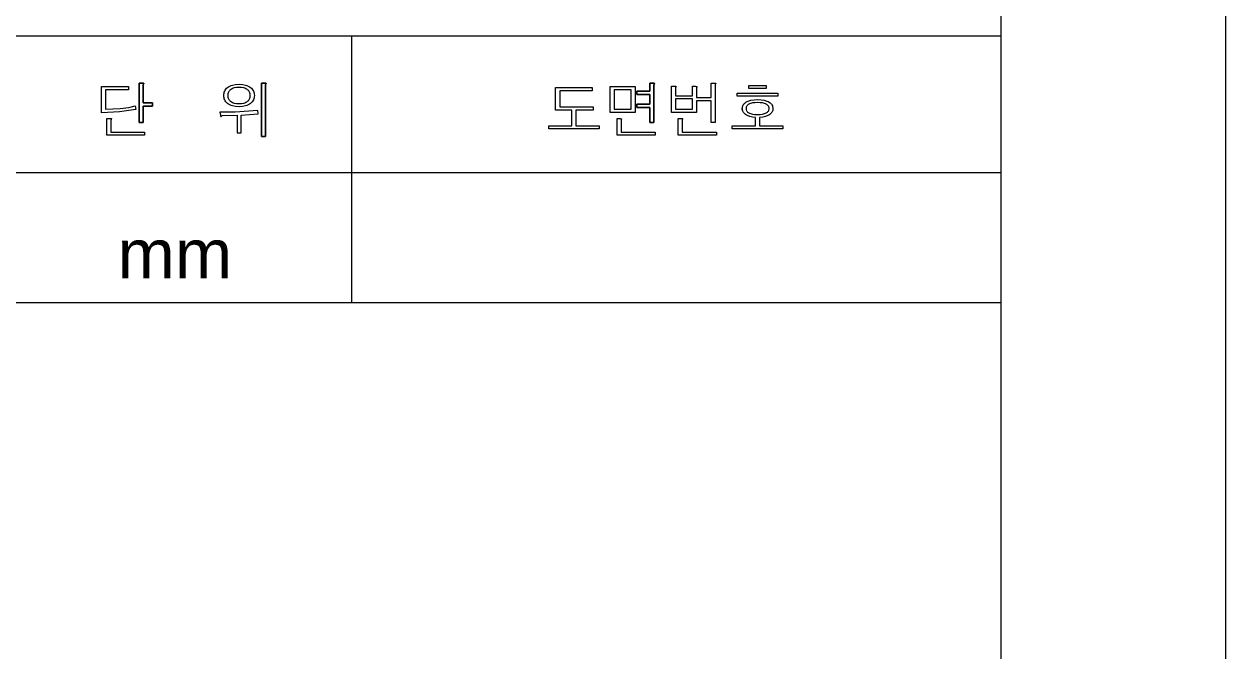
# Model space of a CAD drawing. Header units: inches. Extents: x -832 to -622, y 154 to 451.
# Drawn here: x -695.2 to -622, y 376.5 to 414.6 of the extents above; entities that cross this region are included whole.
import ezdxf

# ---------------------------------------------------------------- set-up
doc = ezdxf.new("R2010")
doc.units = ezdxf.units.IN
doc.header["$LTSCALE"] = 0.03937
doc.header["$MEASUREMENT"] = 0
doc.layers.add('______', color=7, linetype='Continuous')
doc.layers.add('______ 1', color=7, linetype='Continuous')

# ---------------------------------------------------------------- blocks, each defined once
blk = doc.blocks.new('BLOCK 244')
at = {"layer": '______ 1', "color": 18, "lineweight": 9}
blk.add_lwpolyline([(156.905, -53.15), (156.905, -36.931)], dxfattribs=at)
blk = doc.blocks.new('BLOCK 243')
at = {"layer": '______ 1', "color": 18, "lineweight": 9}
blk.add_lwpolyline([(171.527, -40.039), (171.527, -40.243), (169.545, -40.243), (169.545, -41.228), (171.577, -41.228), (171.577, -41.432), (170.536, -41.432), (170.536, -42.371), (171.947, -42.371), (171.947, -42.569), (168.877, -42.569), (168.877, -42.371), (170.291, -42.371), (170.291, -41.432), (169.3, -41.432), (169.3, -40.039), (171.527, -40.039)], dxfattribs=at)
blk = doc.blocks.new('BLOCK 209')
at = {"layer": '______ 1', "color": 18, "lineweight": 9}
blk.add_lwpolyline([(149.527, -40.179), (149.489, -40.214), (149.453, -40.251), (149.424, -40.292), (149.401, -40.333), (149.381, -40.38), (149.366, -40.429), (149.36, -40.479), (149.357, -40.534), (149.36, -40.587), (149.366, -40.639), (149.381, -40.686), (149.401, -40.733), (149.424, -40.773), (149.453, -40.814), (149.489, -40.852), (149.527, -40.884), (149.576, -40.919), (149.628, -40.948), (149.687, -40.972), (149.747, -40.992), (149.884, -41.018), (150.042, -41.027), (150.197, -41.018), (150.334, -40.992), (150.395, -40.972), (150.453, -40.948), (150.506, -40.919), (150.553, -40.884), (150.593, -40.852), (150.628, -40.814), (150.657, -40.773), (150.684, -40.733), (150.702, -40.686), (150.716, -40.639), (150.725, -40.587), (150.727, -40.534), (150.725, -40.479), (150.716, -40.429), (150.702, -40.38), (150.684, -40.333), (150.657, -40.292), (150.628, -40.251), (150.593, -40.214), (150.553, -40.179), (150.506, -40.147), (150.453, -40.12), (150.395, -40.094), (150.334, -40.077), (150.197, -40.05), (150.042, -40.042), (149.884, -40.05), (149.747, -40.077), (149.687, -40.094), (149.628, -40.12), (149.576, -40.147), (149.527, -40.179)], dxfattribs=at)
blk = doc.blocks.new('BLOCK 215')
at = {"layer": '______ 1', "color": 18, "lineweight": 9}
blk.add_lwpolyline([(181.464, -42.374), (181.464, -41.863), (181.274, -41.846), (181.107, -41.808), (180.965, -41.759), (180.903, -41.727), (180.845, -41.689), (180.802, -41.654), (180.764, -41.613), (180.729, -41.572), (180.702, -41.528), (180.683, -41.482), (180.668, -41.432), (180.659, -41.383), (180.656, -41.33), (180.659, -41.269), (180.668, -41.214), (180.685, -41.161), (180.711, -41.109), (180.74, -41.062), (180.778, -41.018), (180.825, -40.978), (180.878, -40.939), (180.942, -40.902), (181.015, -40.87), (181.178, -40.82), (181.367, -40.791), (181.587, -40.779), (181.799, -40.791), (181.988, -40.82), (182.152, -40.87), (182.224, -40.902), (182.292, -40.939), (182.344, -40.978), (182.388, -41.018), (182.429, -41.062), (182.461, -41.109), (182.484, -41.161), (182.501, -41.214), (182.513, -41.269), (182.516, -41.33), (182.513, -41.383), (182.505, -41.432), (182.487, -41.482), (182.466, -41.528), (182.441, -41.572), (182.405, -41.613), (182.364, -41.654), (182.32, -41.689), (182.262, -41.727), (182.201, -41.759), (182.058, -41.808), (181.895, -41.846), (181.709, -41.863), (181.709, -42.374), (183.119, -42.374), (183.119, -42.569), (180.047, -42.569), (180.047, -42.374), (181.464, -42.374)], dxfattribs=at)
blk = doc.blocks.new('BLOCK 216')
at = {"layer": '______ 1', "color": 18, "lineweight": 9}
blk.add_open_spline([(177.029, -41.943), (177.029, -41.957), (177.023, -41.969), (177.023, -41.969), (177.018, -41.983), (177.006, -42.007), (177.006, -42.007), (177.006, -42.007), (177.002, -42.036), (177.002, -42.036), (177.002, -42.036), (177.002, -42.753), (177.002, -42.753), (177.002, -42.753), (179.078, -42.753), (179.078, -42.753), (179.078, -42.753), (179.078, -42.954), (179.078, -42.954), (179.078, -42.954), (176.761, -42.954), (176.761, -42.954), (176.761, -42.954), (176.761, -41.928), (176.761, -41.928), (176.761, -41.928), (176.941, -41.928), (176.941, -41.928), (176.941, -41.928), (176.999, -41.931), (176.999, -41.931), (177.009, -41.934), (177.018, -41.937), (177.018, -41.937)], degree=3, knots=[0, 0, 0, 0, 1, 1, 1, 2, 2, 2, 3, 3, 3, 4, 4, 4, 5, 5, 5, 6, 6, 6, 7, 7, 7, 8, 8, 8, 9, 9, 9, 10, 10, 10, 11, 11, 11, 11], dxfattribs=at)
blk = doc.blocks.new('BLOCK 217')
at = {"layer": '______ 1', "color": 18, "lineweight": 9}
blk.add_open_spline([(173.306, -41.943), (173.306, -41.954), (173.3, -41.966), (173.3, -41.966), (173.294, -41.98), (173.282, -42.007), (173.282, -42.007), (173.282, -42.007), (173.279, -42.036), (173.279, -42.036), (173.279, -42.036), (173.279, -42.753), (173.279, -42.753), (173.279, -42.753), (175.355, -42.753), (175.355, -42.753), (175.355, -42.753), (175.355, -42.951), (175.355, -42.951), (175.355, -42.951), (173.037, -42.951), (173.037, -42.951), (173.037, -42.951), (173.037, -41.925), (173.037, -41.925), (173.037, -41.925), (173.215, -41.925), (173.215, -41.925), (173.215, -41.925), (173.274, -41.931), (173.274, -41.931), (173.286, -41.931), (173.294, -41.934), (173.294, -41.934)], degree=3, knots=[0, 0, 0, 0, 1, 1, 1, 2, 2, 2, 3, 3, 3, 4, 4, 4, 5, 5, 5, 6, 6, 6, 7, 7, 7, 8, 8, 8, 9, 9, 9, 10, 10, 10, 11, 11, 11, 11], dxfattribs=at)
blk = doc.blocks.new('BLOCK 218')
at = {"layer": '______ 1', "color": 18, "lineweight": 9}
blk.add_lwpolyline([(176.586, -41.374), (177.617, -41.374), (177.617, -40.741), (176.586, -40.741), (176.586, -41.374)], dxfattribs=at)
blk = doc.blocks.new('BLOCK 219')
at = {"layer": '______ 1', "color": 18, "lineweight": 9}
blk.add_open_spline([(176.623, -39.983), (176.627, -39.995), (176.627, -39.998), (176.627, -39.998), (176.621, -40.009), (176.612, -40.024), (176.612, -40.024), (176.612, -40.024), (176.594, -40.048), (176.594, -40.048), (176.594, -40.048), (176.586, -40.082), (176.586, -40.082), (176.586, -40.082), (176.586, -40.546), (176.586, -40.546), (176.586, -40.546), (177.617, -40.546), (177.617, -40.546), (177.617, -40.546), (177.617, -39.971), (177.617, -39.971), (177.617, -39.971), (177.781, -39.971), (177.781, -39.971), (177.781, -39.971), (177.854, -39.978), (177.854, -39.978), (177.865, -39.98), (177.877, -39.983), (177.877, -39.983), (177.892, -39.992), (177.892, -39.992), (177.892, -39.992), (177.895, -40.007), (177.892, -40.015), (177.892, -40.015), (177.889, -40.021), (177.883, -40.039), (177.883, -40.039), (177.883, -40.039), (177.869, -40.068), (177.869, -40.068), (177.869, -40.068), (177.865, -40.1), (177.865, -40.1), (177.865, -40.1), (177.865, -40.662), (177.865, -40.662), (177.865, -40.662), (178.761, -40.662), (178.761, -40.662), (178.761, -40.662), (178.761, -39.776), (178.761, -39.776), (178.761, -39.776), (178.962, -39.776), (178.962, -39.776), (178.962, -39.776), (178.991, -39.776), (178.991, -39.776), (178.991, -39.776), (179.011, -39.779), (179.011, -39.779), (179.026, -39.785), (179.029, -39.788), (179.029, -39.788), (179.037, -39.803), (179.035, -39.805), (179.035, -39.805), (179.035, -39.811), (179.032, -39.826), (179.032, -39.826), (179.032, -39.826), (179.023, -39.84), (179.023, -39.84), (179.023, -39.84), (179.009, -39.87), (179.009, -39.87), (179.009, -39.87), (179.006, -39.904), (179.006, -39.904), (179.006, -39.904), (179.006, -42.176), (179.006, -42.176), (179.006, -42.176), (178.761, -42.176), (178.761, -42.176), (178.761, -42.176), (178.761, -40.867), (178.761, -40.867), (178.761, -40.867), (177.865, -40.867), (177.865, -40.867), (177.865, -40.867), (177.865, -41.564), (177.865, -41.564), (177.865, -41.564), (176.349, -41.564), (176.349, -41.564), (176.349, -41.564), (176.349, -39.971), (176.349, -39.971), (176.349, -39.971), (176.536, -39.971), (176.536, -39.971), (176.536, -39.971), (176.594, -39.974), (176.594, -39.974), (176.594, -39.974), (176.612, -39.978), (176.612, -39.978)], degree=3, knots=[0, 0, 0, 0, 1, 1, 1, 2, 2, 2, 3, 3, 3, 4, 4, 4, 5, 5, 5, 6, 6, 6, 7, 7, 7, 8, 8, 8, 9, 9, 9, 10, 10, 10, 11, 11, 11, 12, 12, 12, 13, 13, 13, 14, 14, 14, 15, 15, 15, 16, 16, 16, 17, 17, 17, 18, 18, 18, 19, 19, 19, 20, 20, 20, 21, 21, 21, 22, 22, 22, 23, 23, 23, 24, 24, 24, 25, 25, 25, 26, 26, 26, 27, 27, 27, 28, 28, 28, 29, 29, 29, 30, 30, 30, 31, 31, 31, 32, 32, 32, 33, 33, 33, 34, 34, 34, 35, 35, 35, 36, 36, 36, 37, 37, 37, 37], dxfattribs=at)
blk = doc.blocks.new('BLOCK 220')
at = {"layer": '______ 1', "color": 18, "lineweight": 9}
blk.add_lwpolyline([(182.111, -39.916), (182.111, -40.106), (181.055, -40.106), (181.055, -39.916), (182.111, -39.916)], dxfattribs=at)
blk = doc.blocks.new('BLOCK 221')
at = {"layer": '______ 1', "color": 18, "lineweight": 9}
blk.add_lwpolyline([(181.052, -41.062), (181.012, -41.086), (180.98, -41.112), (180.95, -41.14), (180.93, -41.173), (180.91, -41.207), (180.898, -41.246), (180.889, -41.284), (180.889, -41.327), (180.889, -41.368), (180.898, -41.406), (180.91, -41.441), (180.93, -41.476), (180.95, -41.508), (180.98, -41.537), (181.012, -41.564), (181.052, -41.59), (181.099, -41.613), (181.152, -41.631), (181.274, -41.663), (181.419, -41.68), (181.587, -41.686), (181.749, -41.68), (181.892, -41.663), (182.011, -41.631), (182.064, -41.613), (182.111, -41.59), (182.152, -41.564), (182.186, -41.537), (182.215, -41.508), (182.239, -41.476), (182.259, -41.441), (182.271, -41.406), (182.28, -41.368), (182.282, -41.327), (182.28, -41.284), (182.271, -41.246), (182.259, -41.207), (182.239, -41.173), (182.215, -41.14), (182.186, -41.112), (182.152, -41.086), (182.111, -41.062), (182.066, -41.039), (182.014, -41.021), (181.892, -40.989), (181.749, -40.972), (181.587, -40.966), (181.419, -40.972), (181.274, -40.989), (181.152, -41.021), (181.099, -41.039), (181.052, -41.062)], dxfattribs=at)
blk = doc.blocks.new('BLOCK 222')
at = {"layer": '______ 1', "color": 18, "lineweight": 9}
blk.add_lwpolyline([(182.816, -40.383), (182.816, -40.575), (180.35, -40.575), (180.35, -40.383), (182.816, -40.383)], dxfattribs=at)
blk = doc.blocks.new('BLOCK 225')
at = {"layer": '______ 1', "color": 18, "lineweight": 9}
blk.add_open_spline([(175.034, -40.275), (175.034, -40.275), (175.034, -39.776), (175.034, -39.776), (175.034, -39.776), (175.23, -39.776), (175.23, -39.776), (175.23, -39.776), (175.259, -39.776), (175.259, -39.776), (175.259, -39.776), (175.282, -39.779), (175.282, -39.779), (175.291, -39.782), (175.297, -39.785), (175.297, -39.785), (175.308, -39.797), (175.308, -39.8), (175.308, -39.8), (175.308, -39.805), (175.303, -39.817), (175.303, -39.817), (175.297, -39.831), (175.285, -39.855), (175.285, -39.855), (175.285, -39.855), (175.282, -39.884), (175.282, -39.884), (175.282, -39.884), (175.282, -42.179), (175.282, -42.179), (175.282, -42.179), (175.034, -42.179), (175.034, -42.179), (175.034, -42.179), (175.034, -41.26), (175.034, -41.26), (175.034, -41.26), (174.241, -41.26), (174.241, -41.26), (174.241, -41.26), (174.241, -41.056), (174.241, -41.056), (174.241, -41.056), (175.034, -41.056), (175.034, -41.056), (175.034, -41.056), (175.034, -40.473), (175.034, -40.473), (175.034, -40.473), (174.241, -40.473), (174.241, -40.473), (174.241, -40.473), (174.241, -40.275), (174.241, -40.275), (174.241, -40.275), (175.034, -40.275), (175.034, -40.275)], degree=3, knots=[0, 0, 0, 0, 1, 1, 1, 2, 2, 2, 3, 3, 3, 4, 4, 4, 5, 5, 5, 6, 6, 6, 7, 7, 7, 8, 8, 8, 9, 9, 9, 10, 10, 10, 11, 11, 11, 12, 12, 12, 13, 13, 13, 14, 14, 14, 15, 15, 15, 16, 16, 16, 17, 17, 17, 18, 18, 18, 19, 19, 19, 19], dxfattribs=at)
blk = doc.blocks.new('BLOCK 226')
at = {"layer": '______ 1', "color": 18, "lineweight": 9}
blk.add_lwpolyline([(172.866, -40.19), (172.866, -41.356), (173.895, -41.356), (173.895, -40.19), (172.866, -40.19)], dxfattribs=at)
blk = doc.blocks.new('BLOCK 227')
at = {"layer": '______ 1', "color": 18, "lineweight": 9}
blk.add_lwpolyline([(174.14, -39.986), (174.14, -41.561), (172.62, -41.561), (172.62, -39.986), (174.14, -39.986)], dxfattribs=at)
blk = doc.blocks.new('BLOCK 228')
at = {"layer": '______ 1', "color": 18, "lineweight": 9}
blk.add_open_spline([(151.608, -39.776), (151.608, -39.776), (151.638, -39.776), (151.638, -39.776), (151.638, -39.776), (151.658, -39.779), (151.658, -39.779), (151.672, -39.785), (151.675, -39.788), (151.675, -39.788), (151.681, -39.8), (151.681, -39.805), (151.681, -39.805), (151.681, -39.811), (151.678, -39.823), (151.678, -39.823), (151.678, -39.823), (151.669, -39.84), (151.669, -39.84), (151.669, -39.84), (151.654, -39.87), (151.654, -39.87), (151.654, -39.87), (151.651, -39.901), (151.651, -39.901), (151.651, -39.901), (151.651, -43.033), (151.651, -43.033), (151.651, -43.033), (151.407, -43.033), (151.407, -43.033), (151.407, -43.033), (151.407, -39.776), (151.407, -39.776), (151.407, -39.776), (151.608, -39.776), (151.608, -39.776)], degree=3, knots=[0, 0, 0, 0, 1, 1, 1, 2, 2, 2, 3, 3, 3, 4, 4, 4, 5, 5, 5, 6, 6, 6, 7, 7, 7, 8, 8, 8, 9, 9, 9, 10, 10, 10, 11, 11, 11, 12, 12, 12, 12], dxfattribs=at)
blk = doc.blocks.new('BLOCK 186')
at = {"layer": '______ 1', "color": 18, "lineweight": 9}
blk.add_lwpolyline([(143.31, -39.989), (143.31, -40.193), (141.914, -40.193), (141.914, -41.374), (142.809, -41.321), (143.33, -41.255), (143.716, -41.167), (143.762, -41.38), (142.759, -41.526), (141.669, -41.578), (141.669, -39.989), (143.31, -39.989)], dxfattribs=at)
blk = doc.blocks.new('BLOCK 187')
at = {"layer": '______ 1', "color": 18, "lineweight": 9}
blk.add_open_spline([(142.272, -41.94), (142.275, -41.949), (142.275, -41.954), (142.275, -41.954), (142.272, -41.966), (142.267, -41.977), (142.267, -41.977), (142.267, -41.977), (142.255, -42.004), (142.255, -42.004), (142.255, -42.004), (142.249, -42.036), (142.249, -42.036), (142.249, -42.036), (142.249, -42.753), (142.249, -42.753), (142.249, -42.753), (144.284, -42.753), (144.284, -42.753), (144.284, -42.753), (144.284, -42.954), (144.284, -42.954), (144.284, -42.954), (142.007, -42.954), (142.007, -42.954), (142.007, -42.954), (142.007, -41.928), (142.007, -41.928), (142.007, -41.928), (142.19, -41.928), (142.19, -41.928), (142.19, -41.928), (142.246, -41.931), (142.246, -41.931), (142.246, -41.931), (142.263, -41.934), (142.263, -41.934)], degree=3, knots=[0, 0, 0, 0, 1, 1, 1, 2, 2, 2, 3, 3, 3, 4, 4, 4, 5, 5, 5, 6, 6, 6, 7, 7, 7, 8, 8, 8, 9, 9, 9, 10, 10, 10, 11, 11, 11, 12, 12, 12, 12], dxfattribs=at)
blk = doc.blocks.new('BLOCK 207')
at = {"layer": '______ 1', "color": 18, "lineweight": 9}
blk.add_open_spline([(144.237, -39.794), (144.241, -39.805), (144.241, -39.811), (144.241, -39.811), (144.237, -39.826), (144.229, -39.843), (144.229, -39.843), (144.229, -39.843), (144.211, -39.875), (144.211, -39.875), (144.211, -39.875), (144.208, -39.913), (144.208, -39.913), (144.208, -39.913), (144.208, -40.974), (144.208, -40.974), (144.208, -40.974), (144.783, -40.974), (144.783, -40.974), (144.783, -40.974), (144.783, -41.176), (144.783, -41.176), (144.783, -41.176), (144.208, -41.176), (144.208, -41.176), (144.208, -41.176), (144.208, -42.176), (144.208, -42.176), (144.208, -42.176), (143.963, -42.176), (143.963, -42.176), (143.963, -42.176), (143.963, -39.776), (143.963, -39.776), (143.963, -39.776), (144.118, -39.776), (144.118, -39.776), (144.118, -39.776), (144.197, -39.779), (144.197, -39.779), (144.197, -39.779), (144.223, -39.785), (144.223, -39.785), (144.234, -39.791), (144.237, -39.794), (144.237, -39.794)], degree=3, knots=[0, 0, 0, 0, 1, 1, 1, 2, 2, 2, 3, 3, 3, 4, 4, 4, 5, 5, 5, 6, 6, 6, 7, 7, 7, 8, 8, 8, 9, 9, 9, 10, 10, 10, 11, 11, 11, 12, 12, 12, 13, 13, 13, 14, 14, 14, 15, 15, 15, 15], dxfattribs=at)
blk = doc.blocks.new('BLOCK 208')
at = {"layer": '______ 1', "color": 18, "lineweight": 9}
blk.add_lwpolyline([(150.739, -40.05), (150.794, -40.097), (150.841, -40.149), (150.882, -40.205), (150.914, -40.263), (150.941, -40.327), (150.958, -40.391), (150.97, -40.461), (150.973, -40.534), (150.97, -40.607), (150.958, -40.674), (150.941, -40.741), (150.914, -40.803), (150.882, -40.861), (150.841, -40.916), (150.794, -40.966), (150.739, -41.015), (150.675, -41.062), (150.602, -41.103), (150.523, -41.138), (150.439, -41.164), (150.252, -41.202), (150.042, -41.214), (149.829, -41.202), (149.64, -41.164), (149.556, -41.138), (149.476, -41.103), (149.407, -41.062), (149.34, -41.015), (149.288, -40.966), (149.241, -40.916), (149.2, -40.861), (149.167, -40.803), (149.144, -40.741), (149.127, -40.674), (149.115, -40.607), (149.112, -40.534), (149.115, -40.461), (149.127, -40.391), (149.144, -40.327), (149.167, -40.263), (149.2, -40.205), (149.241, -40.149), (149.288, -40.097), (149.34, -40.05), (149.407, -40.004), (149.476, -39.963), (149.556, -39.931), (149.64, -39.901), (149.829, -39.866), (150.042, -39.852), (150.252, -39.866), (150.439, -39.901), (150.523, -39.931), (150.602, -39.963), (150.675, -40.004), (150.739, -40.05)], dxfattribs=at)
blk = doc.blocks.new('BLOCK 168')
at = {"layer": '______ 1', "color": 18, "lineweight": 9}
blk.add_lwpolyline([(196.386, -10.437), (196.386, -285.76)], dxfattribs=at)
blk = doc.blocks.new('BLOCK 183')
at = {"layer": '______ 1', "color": 18, "lineweight": 9}
blk.add_open_spline([(151.205, -41.639), (151.205, -41.639), (150.684, -41.683), (150.684, -41.683), (150.684, -41.683), (150.166, -41.721), (150.166, -41.721), (150.166, -41.721), (150.166, -42.8), (150.166, -42.8), (150.166, -42.8), (149.923, -42.8), (149.923, -42.8), (149.923, -42.8), (149.923, -41.732), (149.923, -41.732), (149.923, -41.732), (149.036, -41.753), (149.036, -41.753), (149.036, -41.753), (149.004, -41.765), (149.004, -41.765), (149.004, -41.765), (148.978, -41.785), (148.978, -41.785), (148.963, -41.8), (148.952, -41.808), (148.952, -41.808), (148.937, -41.811), (148.937, -41.811), (148.937, -41.811), (148.925, -41.796), (148.922, -41.788), (148.922, -41.788), (148.922, -41.788), (148.914, -41.765), (148.914, -41.765), (148.914, -41.765), (148.908, -41.732), (148.908, -41.732), (148.908, -41.732), (148.876, -41.552), (148.876, -41.552), (148.876, -41.552), (149.806, -41.54), (149.806, -41.54), (149.806, -41.54), (151.18, -41.444), (151.18, -41.444), (151.18, -41.444), (151.205, -41.639), (151.205, -41.639)], degree=3, knots=[0, 0, 0, 0, 1, 1, 1, 2, 2, 2, 3, 3, 3, 4, 4, 4, 5, 5, 5, 6, 6, 6, 7, 7, 7, 8, 8, 8, 9, 9, 9, 10, 10, 10, 11, 11, 11, 12, 12, 12, 13, 13, 13, 14, 14, 14, 15, 15, 15, 16, 16, 16, 17, 17, 17, 17], dxfattribs=at)
blk = doc.blocks.new('BLOCK 2')
at = {"layer": '______ 1', "lineweight": 0}
for points in [[(143.31, -39.989), (143.31, -40.193), (141.914, -40.193), (141.914, -41.374), (142.809, -41.321), (143.33, -41.255), (143.716, -41.167), (143.762, -41.38), (142.759, -41.526), (141.669, -41.578), (141.669, -39.989), (143.31, -39.989)], [(144.237, -39.794), (144.241, -39.794), (144.241, -39.797), (144.241, -39.8), (144.241, -39.803), (144.241, -39.805), (144.241, -39.811), (144.241, -39.817), (144.237, -39.826), (144.226, -39.843), (144.214, -39.875), (144.208, -39.913), (144.208, -40.974), (144.783, -40.974), (144.783, -41.176), (144.208, -41.176), (144.208, -42.176), (143.963, -42.176), (143.963, -39.776), (144.118, -39.776), (144.197, -39.779), (144.223, -39.785), (144.231, -39.788), (144.234, -39.791), (144.237, -39.794)], [(150.739, -40.05), (150.794, -40.097), (150.841, -40.149), (150.882, -40.205), (150.914, -40.263), (150.941, -40.327), (150.958, -40.391), (150.97, -40.461), (150.973, -40.534), (150.97, -40.607), (150.958, -40.674), (150.941, -40.741), (150.914, -40.803), (150.882, -40.861), (150.841, -40.916), (150.794, -40.966), (150.739, -41.015), (150.675, -41.062), (150.602, -41.103), (150.523, -41.138), (150.439, -41.164), (150.252, -41.202), (150.042, -41.214), (149.829, -41.202), (149.64, -41.164), (149.556, -41.138), (149.476, -41.103), (149.407, -41.062), (149.34, -41.015), (149.288, -40.966), (149.241, -40.916), (149.2, -40.861), (149.167, -40.803), (149.144, -40.741), (149.127, -40.674), (149.115, -40.607), (149.112, -40.534), (149.115, -40.461), (149.127, -40.391), (149.144, -40.327), (149.167, -40.263), (149.2, -40.205), (149.241, -40.149), (149.288, -40.097), (149.34, -40.05), (149.407, -40.004), (149.476, -39.963), (149.556, -39.931), (149.64, -39.901), (149.829, -39.866), (150.042, -39.852), (150.252, -39.866), (150.439, -39.901), (150.523, -39.931), (150.602, -39.963), (150.675, -40.004), (150.739, -40.05)], [(149.527, -40.179), (149.489, -40.214), (149.453, -40.251), (149.424, -40.292), (149.401, -40.333), (149.381, -40.38), (149.366, -40.429), (149.36, -40.479), (149.357, -40.534), (149.36, -40.587), (149.366, -40.639), (149.381, -40.686), (149.401, -40.733), (149.424, -40.773), (149.453, -40.814), (149.489, -40.852), (149.527, -40.884), (149.576, -40.919), (149.628, -40.948), (149.687, -40.972), (149.747, -40.992), (149.884, -41.018), (150.042, -41.027), (150.197, -41.018), (150.334, -40.992), (150.395, -40.972), (150.453, -40.948), (150.506, -40.919), (150.553, -40.884), (150.593, -40.852), (150.628, -40.814), (150.66, -40.773), (150.684, -40.733), (150.702, -40.686), (150.716, -40.639), (150.725, -40.587), (150.727, -40.534), (150.725, -40.479), (150.716, -40.429), (150.702, -40.38), (150.684, -40.333), (150.66, -40.292), (150.628, -40.251), (150.593, -40.214), (150.553, -40.179), (150.506, -40.147), (150.453, -40.12), (150.395, -40.094), (150.334, -40.077), (150.197, -40.05), (150.042, -40.042), (149.884, -40.05), (149.747, -40.077), (149.687, -40.094), (149.628, -40.12), (149.576, -40.147), (149.527, -40.179)], [(151.608, -39.776), (151.638, -39.776), (151.658, -39.779), (151.666, -39.782), (151.669, -39.785), (151.672, -39.785), (151.675, -39.788), (151.678, -39.788), (151.678, -39.791), (151.681, -39.791), (151.681, -39.794), (151.681, -39.797), (151.681, -39.8), (151.681, -39.805), (151.681, -39.811), (151.678, -39.823), (151.669, -39.84), (151.654, -39.87), (151.651, -39.901), (151.651, -43.033), (151.407, -43.033), (151.407, -39.776), (151.608, -39.776)], [(171.527, -40.039), (171.527, -40.243), (169.545, -40.243), (169.545, -41.228), (171.577, -41.228), (171.577, -41.432), (170.536, -41.432), (170.536, -42.371), (171.947, -42.371), (171.947, -42.569), (168.877, -42.569), (168.877, -42.371), (170.291, -42.371), (170.291, -41.432), (169.3, -41.432), (169.3, -40.039), (171.527, -40.039)], [(174.14, -39.986), (174.14, -41.561), (172.62, -41.561), (172.62, -39.986), (174.14, -39.986)], [(172.866, -40.19), (172.866, -41.356), (173.895, -41.356), (173.895, -40.19), (172.866, -40.19)], [(175.034, -40.275), (175.034, -39.776), (175.23, -39.776), (175.259, -39.776), (175.282, -39.779), (175.291, -39.782), (175.297, -39.785), (175.3, -39.785), (175.303, -39.788), (175.306, -39.788), (175.308, -39.791), (175.308, -39.794), (175.308, -39.797), (175.308, -39.8), (175.308, -39.805), (175.303, -39.817), (175.297, -39.831), (175.285, -39.855), (175.282, -39.884), (175.282, -42.179), (175.034, -42.179), (175.034, -41.26), (174.241, -41.26), (174.241, -41.056), (175.034, -41.056), (175.034, -40.473), (174.241, -40.473), (174.241, -40.275), (175.034, -40.275)], [(176.623, -39.983), (176.623, -39.986), (176.627, -39.989), (176.627, -39.992), (176.627, -39.995), (176.627, -39.998), (176.623, -40.004), (176.621, -40.009), (176.612, -40.024), (176.594, -40.048), (176.586, -40.082), (176.586, -40.546), (177.617, -40.546), (177.617, -39.971), (177.781, -39.971), (177.854, -39.978), (177.865, -39.98), (177.877, -39.983), (177.883, -39.986), (177.886, -39.989), (177.889, -39.989), (177.892, -39.992), (177.892, -39.995), (177.895, -39.998), (177.895, -40.001), (177.895, -40.007), (177.892, -40.015), (177.889, -40.021), (177.883, -40.039), (177.869, -40.068), (177.865, -40.1), (177.865, -40.662), (178.761, -40.662), (178.761, -39.776), (178.962, -39.776), (178.991, -39.776), (179.011, -39.779), (179.02, -39.782), (179.023, -39.785), (179.026, -39.785), (179.029, -39.788), (179.032, -39.791), (179.035, -39.791), (179.035, -39.794), (179.035, -39.797), (179.035, -39.8), (179.037, -39.803), (179.035, -39.805), (179.035, -39.811), (179.032, -39.826), (179.023, -39.84), (179.009, -39.87), (179.006, -39.904), (179.006, -42.176), (178.761, -42.176), (178.761, -40.867), (177.865, -40.867), (177.865, -41.564), (176.349, -41.564), (176.349, -39.971), (176.533, -39.971), (176.594, -39.974), (176.612, -39.978), (176.618, -39.98), (176.621, -39.98), (176.621, -39.983), (176.623, -39.983)], [(182.111, -39.916), (182.111, -40.106), (181.055, -40.106), (181.055, -39.916), (182.111, -39.916)], [(176.586, -41.374), (177.617, -41.374), (177.617, -40.741), (176.586, -40.741), (176.586, -41.374)], [(181.464, -42.374), (181.464, -41.863), (181.274, -41.846), (181.107, -41.808), (180.965, -41.759), (180.903, -41.727), (180.848, -41.689), (180.802, -41.654), (180.764, -41.613), (180.729, -41.572), (180.702, -41.528), (180.683, -41.482), (180.668, -41.432), (180.656, -41.383), (180.656, -41.33), (180.659, -41.269), (180.668, -41.214), (180.685, -41.161), (180.711, -41.109), (180.74, -41.062), (180.778, -41.018), (180.825, -40.978), (180.878, -40.939), (180.942, -40.902), (181.015, -40.87), (181.178, -40.82), (181.367, -40.788), (181.587, -40.779), (181.799, -40.788), (181.988, -40.82), (182.152, -40.87), (182.224, -40.902), (182.292, -40.939), (182.344, -40.978), (182.388, -41.018), (182.429, -41.062), (182.461, -41.109), (182.484, -41.161), (182.501, -41.214), (182.513, -41.269), (182.516, -41.33), (182.513, -41.383), (182.505, -41.432), (182.487, -41.482), (182.466, -41.528), (182.441, -41.572), (182.405, -41.613), (182.364, -41.654), (182.32, -41.689), (182.262, -41.727), (182.201, -41.759), (182.058, -41.808), (181.895, -41.846), (181.709, -41.863), (181.709, -42.374), (183.119, -42.374), (183.119, -42.569), (180.047, -42.569), (180.047, -42.374), (181.464, -42.374)], [(182.816, -40.383), (182.816, -40.575), (180.35, -40.575), (180.35, -40.383), (182.816, -40.383)], [(181.052, -41.062), (181.012, -41.086), (180.98, -41.112), (180.95, -41.14), (180.93, -41.173), (180.91, -41.207), (180.898, -41.246), (180.889, -41.284), (180.889, -41.327), (180.889, -41.368), (180.898, -41.406), (180.91, -41.441), (180.93, -41.476), (180.95, -41.508), (180.98, -41.537), (181.012, -41.564), (181.052, -41.59), (181.099, -41.613), (181.152, -41.631), (181.274, -41.663), (181.419, -41.68), (181.587, -41.686), (181.749, -41.68), (181.892, -41.663), (182.011, -41.631), (182.064, -41.613), (182.111, -41.59), (182.152, -41.564), (182.186, -41.537), (182.215, -41.508), (182.239, -41.476), (182.259, -41.441), (182.271, -41.406), (182.28, -41.368), (182.282, -41.327), (182.28, -41.284), (182.271, -41.246), (182.259, -41.207), (182.239, -41.173), (182.215, -41.14), (182.186, -41.112), (182.152, -41.086), (182.111, -41.062), (182.066, -41.039), (182.014, -41.021), (181.892, -40.989), (181.749, -40.972), (181.587, -40.966), (181.419, -40.972), (181.274, -40.989), (181.152, -41.021), (181.099, -41.039), (181.052, -41.062)], [(142.272, -41.94), (142.275, -41.94), (142.275, -41.943), (142.275, -41.945), (142.275, -41.949), (142.275, -41.954), (142.272, -41.966), (142.267, -41.977), (142.255, -42.004), (142.249, -42.036), (142.249, -42.753), (144.284, -42.753), (144.284, -42.954), (142.007, -42.954), (142.007, -41.928), (142.188, -41.928), (142.246, -41.931), (142.263, -41.934), (142.269, -41.937), (142.272, -41.937), (142.272, -41.94)]]:
    blk.add_lwpolyline(points, dxfattribs=at)
blk.add_open_spline([(151.205, -41.639), (151.205, -41.639), (150.684, -41.683), (150.684, -41.683), (150.684, -41.683), (150.166, -41.721), (150.166, -41.721), (150.166, -41.721), (150.166, -42.8), (150.166, -42.8), (150.166, -42.8), (149.923, -42.8), (149.923, -42.8), (149.923, -42.8), (149.923, -41.732), (149.923, -41.732), (149.923, -41.732), (149.036, -41.753), (149.036, -41.753), (149.036, -41.753), (149.004, -41.765), (149.004, -41.765), (149.004, -41.765), (148.978, -41.785), (148.978, -41.785), (148.978, -41.785), (148.963, -41.8), (148.963, -41.8), (148.963, -41.8), (148.952, -41.808), (148.952, -41.808), (148.952, -41.808), (148.949, -41.808), (148.949, -41.808), (148.949, -41.808), (148.943, -41.811), (148.943, -41.811), (148.943, -41.811), (148.943, -41.811), (148.943, -41.811), (148.943, -41.811), (148.94, -41.811), (148.94, -41.811), (148.94, -41.811), (148.94, -41.811), (148.94, -41.811), (148.94, -41.811), (148.937, -41.811), (148.937, -41.811), (148.937, -41.811), (148.937, -41.811), (148.937, -41.811), (148.937, -41.811), (148.937, -41.811), (148.937, -41.811), (148.937, -41.811), (148.934, -41.811), (148.934, -41.811), (148.934, -41.811), (148.934, -41.808), (148.934, -41.808), (148.934, -41.808), (148.932, -41.806), (148.932, -41.806), (148.932, -41.806), (148.929, -41.803), (148.929, -41.803), (148.929, -41.803), (148.925, -41.796), (148.925, -41.796), (148.925, -41.796), (148.922, -41.788), (148.922, -41.788), (148.922, -41.788), (148.914, -41.765), (148.914, -41.765), (148.914, -41.765), (148.908, -41.732), (148.908, -41.732), (148.908, -41.732), (148.876, -41.552), (148.876, -41.552), (148.876, -41.552), (149.806, -41.54), (149.806, -41.54), (149.806, -41.54), (151.18, -41.444), (151.18, -41.444), (151.18, -41.444), (151.205, -41.639), (151.205, -41.639), (151.205, -41.639), (151.205, -41.639), (151.205, -41.639)], degree=3, knots=[0, 0, 0, 0, 1, 1, 1, 2, 2, 2, 3, 3, 3, 4, 4, 4, 5, 5, 5, 6, 6, 6, 7, 7, 7, 8, 8, 8, 9, 9, 9, 10, 10, 10, 11, 11, 11, 12, 12, 12, 13, 13, 13, 14, 14, 14, 15, 15, 15, 16, 16, 16, 17, 17, 17, 18, 18, 18, 19, 19, 19, 20, 20, 20, 21, 21, 21, 22, 22, 22, 23, 23, 23, 24, 24, 24, 25, 25, 25, 26, 26, 26, 27, 27, 27, 28, 28, 28, 29, 29, 29, 30, 30, 30, 31, 31, 31, 31], dxfattribs=at)
blk = doc.blocks.new('BLOCK 11')
at = {"layer": '______ 1', "color": 18, "lineweight": 9}
blk.add_lwpolyline([(196.386, -45.243), (66.517, -45.243)], dxfattribs=at)
blk = doc.blocks.new('BLOCK 16')
at = {"layer": '______ 1', "color": 2, "lineweight": 9}
blk.add_lwpolyline([(0.077, -297.058), (210.077, -297.058), (210.077, -0.06), (0.077, -0.06), (0.077, -297.058)], dxfattribs=at)
blk = doc.blocks.new('BLOCK 17')
at = {"layer": '______ 1', "color": 18, "lineweight": 9}
blk.add_lwpolyline([(196.386, -36.931), (16.646, -36.931)], dxfattribs=at)
blk = doc.blocks.new('BLOCK 18')
at = {"layer": '______ 1', "color": 18, "lineweight": 9}
blk.add_lwpolyline([(196.386, -53.15), (16.646, -53.15)], dxfattribs=at)

msp = doc.modelspace()

# ---------------------------------------------------------------- block references
at = {"layer": '______ 1'}
for name in ['BLOCK 16', 'BLOCK 168', 'BLOCK 2', 'BLOCK 17', 'BLOCK 244', 'BLOCK 207', 'BLOCK 208', 'BLOCK 228', 'BLOCK 225', 'BLOCK 219', 'BLOCK 186', 'BLOCK 209', 'BLOCK 243', 'BLOCK 227', 'BLOCK 226', 'BLOCK 222', 'BLOCK 220', 'BLOCK 218', 'BLOCK 215', 'BLOCK 221', 'BLOCK 187', 'BLOCK 183', 'BLOCK 217', 'BLOCK 216', 'BLOCK 11', 'BLOCK 18']:
    msp.add_blockref(name, (-832.12536, 450.76034), dxfattribs=at)

# ---------------------------------------------------------------- texts
at = {"layer": '______', "insert": (-689.47952, 399.1), "char_height": 3, "width": 9.4156627, "attachment_point": 7, "line_spacing_factor": 0.963855}
msp.add_mtext('\\fArial;mm', dxfattribs=at)

doc.saveas('drawing.dxf')
